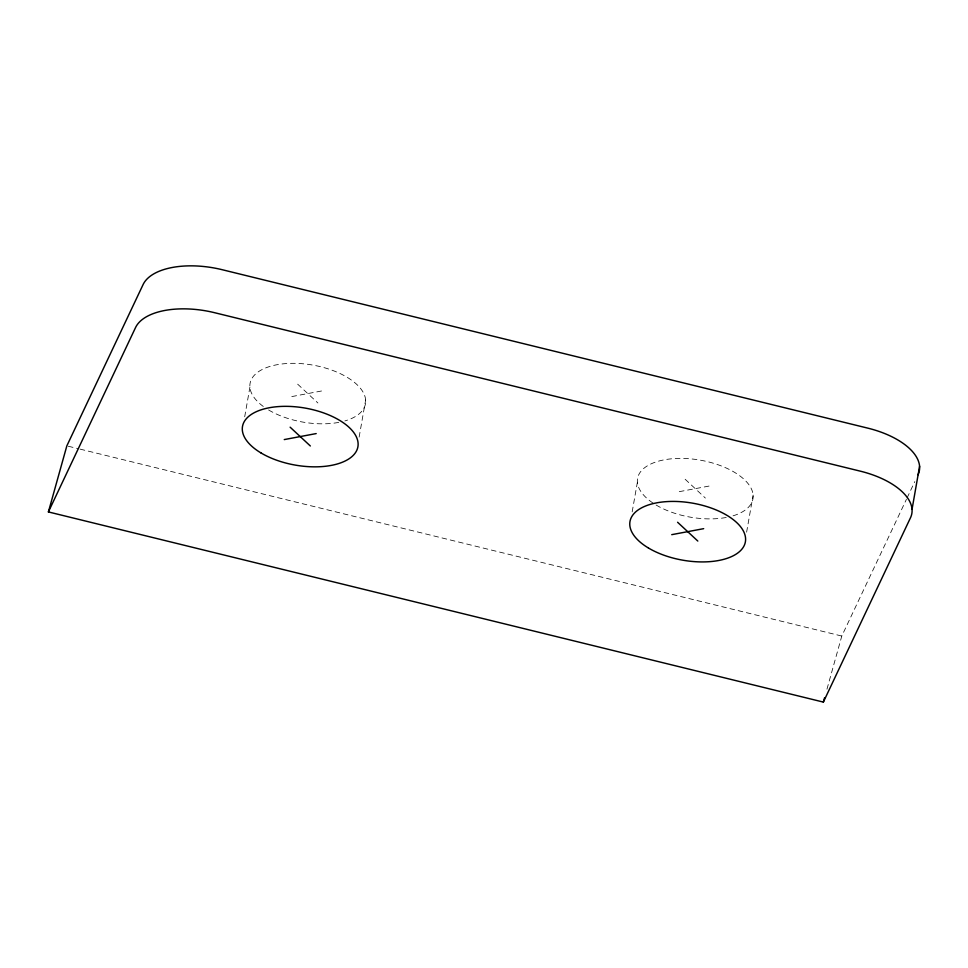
<?xml version="1.0" encoding="UTF-8"?>
<svg xmlns="http://www.w3.org/2000/svg" width="968" height="968" viewBox="0 0 968 968"><rect width="100%" height="100%" fill="white"/><g stroke="black" fill="none" stroke-linecap="round" stroke-linejoin="round"><path stroke-width="0.73" stroke-dasharray="4.84 3.63" d="M244.698 416.797L249.913 387.139M359.14 437.088L365.65 400.014M632.177 511.878L637.392 482.221M746.618 532.17L753.128 495.096M826.962 689.168L841.797 636.049L906.411 499.355M907.052 497.988L914.808 481.592M291.804 396.577L323.748 390.576M679.282 491.659L711.226 485.658M68.305 446.236L78.59 448.765M80.054 449.116L841.797 636.049M685.15 479.257L705.37 498.06M297.672 384.175L317.891 402.978M263.296 406.463A58.588 28.931 10 0 1 270.689 366.206A58.588 28.931 10 0 1 352.255 380.69A58.588 28.931 10 0 1 344.874 420.935M338.752 422.387A58.588 28.931 10 0 1 268.523 409.924M726.23 517.469A58.588 28.931 10 0 1 637.549 483.516A58.588 28.931 10 0 1 717.578 464.592A58.588 28.931 10 0 1 732.352 516.029"/><path stroke-width="1.45" d="M912.05 509.265L919.6 466.261M48.4 511.927L135.532 327.595A66.949 33.069 10 0 1 214.642 312.712L860.431 471.186A66.949 33.069 10 0 1 910.489 517.759L823.357 702.09L48.4 511.927L66.84 445.885L143.082 284.592A66.949 33.069 10 0 1 222.192 269.709L867.981 428.183A66.949 33.069 10 0 1 918.039 474.756M823.357 702.09L824.555 697.783M284.253 439.581L316.197 433.579M671.731 534.663L703.675 528.661M677.6 522.26L697.819 541.064M290.122 427.178L310.341 445.982M260.973 452.927A58.588 28.931 10 0 0 356.732 450.447A58.588 28.931 10 0 0 282.983 406.366A58.588 28.931 10 0 0 260.973 452.927M648.451 548.009A58.588 28.931 10 0 0 744.21 545.529A58.588 28.931 10 0 0 670.461 501.448A58.588 28.931 10 0 0 648.451 548.009"/></g></svg>
